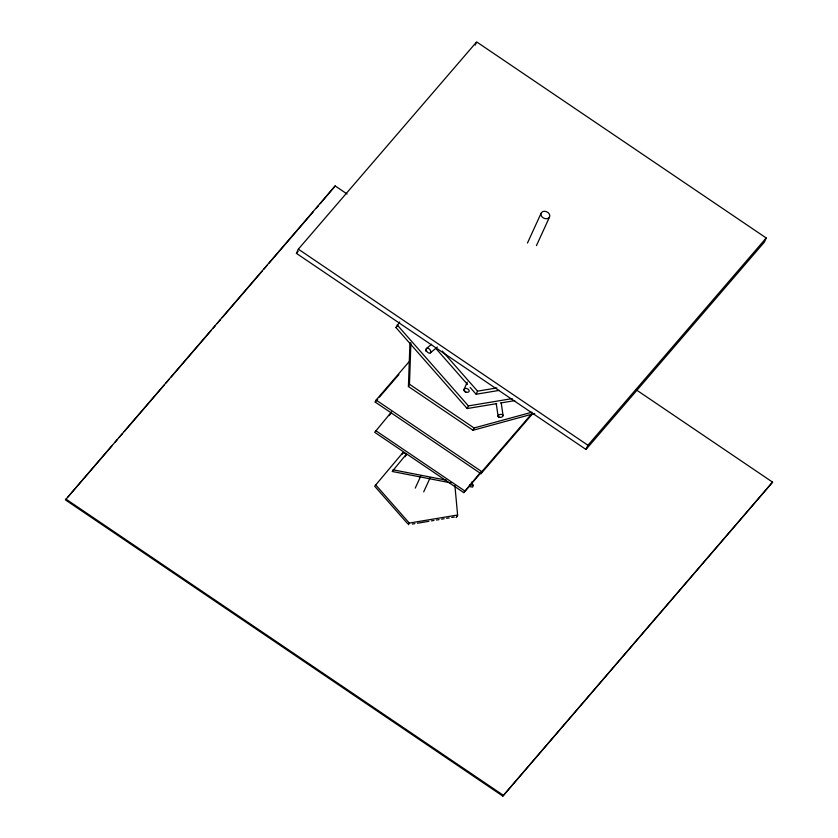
<?xml version="1.0" encoding="UTF-8"?>
<svg xmlns="http://www.w3.org/2000/svg" width="838" height="838" viewBox="0 0 838 838"><rect width="100%" height="100%" fill="white"/><g stroke="black" fill="none" stroke-linecap="round" stroke-linejoin="round"><path stroke-width="1.26" d="M534.717 413.459L473.009 430.261L408.42 386.517L409.95 342.669M408.42 386.517L409.468 384.233L410.903 342.962M457.6 515.789L456.082 517.58M467.269 382.097L464.126 389.241A2.713 2.064 24.6 0 0 465.771 392.236M347.068 193.997L335.158 185.931L65.427 499.888L502.842 796.1L772.573 482.143L636.147 389.764M296.422 253.38L298.349 249.158L476.654 41.9L766.225 237.992L764.287 242.213L585.992 449.472L296.422 253.38L298.129 251.4M335.158 185.931L320.263 203.644M475.198 45.063L476.162 42.958M496.777 403.623L467.175 408.546L395.965 327.564L399.716 321.96M532.591 413.71L480.991 473.7L375.204 402.062L376.115 400.061L409.101 361.712M391.556 411.867L374.701 432.303L463.781 492.629L531.816 413.679M450.886 482.898L392.194 471.469L406.451 454.112L402.827 452.709L374.67 486.208L407.687 523.75M402.072 454.353L402.827 452.709M415.25 488.104L420.697 476.204M527.458 243.041L541.076 213.302M408.525 524.714L409.279 523.069L457.611 515.014L454.908 485.6M423.703 491.864L430.24 477.587M536.446 245.607L549.519 217.052A4.63 3.52 24.6 0 0 544.679 211.291A4.63 3.52 24.6 0 0 541.893 216.717A4.63 3.52 24.6 0 0 549.519 217.052M467.175 408.546L468.39 405.906L512.133 398.616M470.118 387.397L476.131 394.237L477.555 391.147L496.892 387.921M473.009 430.261L474.057 427.977L531.983 412.212M463.781 492.629L480.645 472.192M456.857 516.658L457.611 515.014M471.365 482.101L473.334 485.443L472.569 487.119L468.746 486.375M480.991 473.7L481.902 471.7L376.115 400.061M585.992 449.472L587.92 445.25L766.225 237.992M502.842 796.1L772.573 482.143M67.983 496.913L112.302 445.397M114.858 442.422L117.414 439.447M119.122 437.467L122.526 433.508M124.234 431.528L164.29 384.956M165.997 382.976L169.412 379.017M171.109 377.037L211.166 330.465M212.873 328.486L215.429 325.511M217.136 323.531L220.541 319.571M222.248 317.592L262.304 271.02M264.012 269.04L267.427 265.08M269.124 263.09L313.443 211.574M315.999 208.599L318.566 205.635M395.965 327.564L397.662 325.594M375.204 402.062L377.739 399.108M379.425 397.139L398.888 374.523M389.052 415.627L390.738 413.658M404.848 456.762L406.535 454.804M426.605 348.409L431.601 344.24M430.344 352.903A2.923 1.781 50.1 0 0 428.731 348.556A2.923 1.781 50.1 0 0 426.353 350.514A2.923 1.781 50.1 0 0 430.344 352.903L437.331 347.058M476.131 394.237L499.354 390.372M500.632 402.973L514.783 400.616M412.348 524.075L414.883 523.645M417.429 523.226L428.878 521.32M431.423 520.89L433.969 520.471M436.514 520.042L439.049 519.623M441.595 519.193L444.14 518.774M446.685 518.345L449.231 517.926M451.766 517.496L454.311 517.077M392.97 469.793L446.549 480.226M469.51 484.699L473.334 485.443M298.349 249.158L587.92 445.25M409.468 384.233L474.057 427.977M375.529 430.502L464.608 490.827M65.825 499.019L503.24 795.231M442.317 351.08L477.555 391.147M435.75 348.304L467.541 384.464M397.17 324.914L468.39 405.906M375.424 484.563L409.279 523.069M501.208 402.795L503.072 415.617A2.504 1.456 -8.3 0 1 499.354 417.261A2.504 1.456 -8.3 0 1 499.312 414.726A2.504 1.456 -8.3 0 1 503.072 415.617M496.232 403.445L498.097 416.256M499.49 417.45A2.504 1.906 24.6 0 1 498.181 415.7M426.008 351.332A2.923 2.221 24.6 0 1 426.301 348.828M464.734 391.178A2.713 1.76 23.7 0 0 469.081 391.461A2.713 1.76 23.7 0 0 466.001 388.413A2.713 1.76 23.7 0 0 464.734 391.178"/></g></svg>
